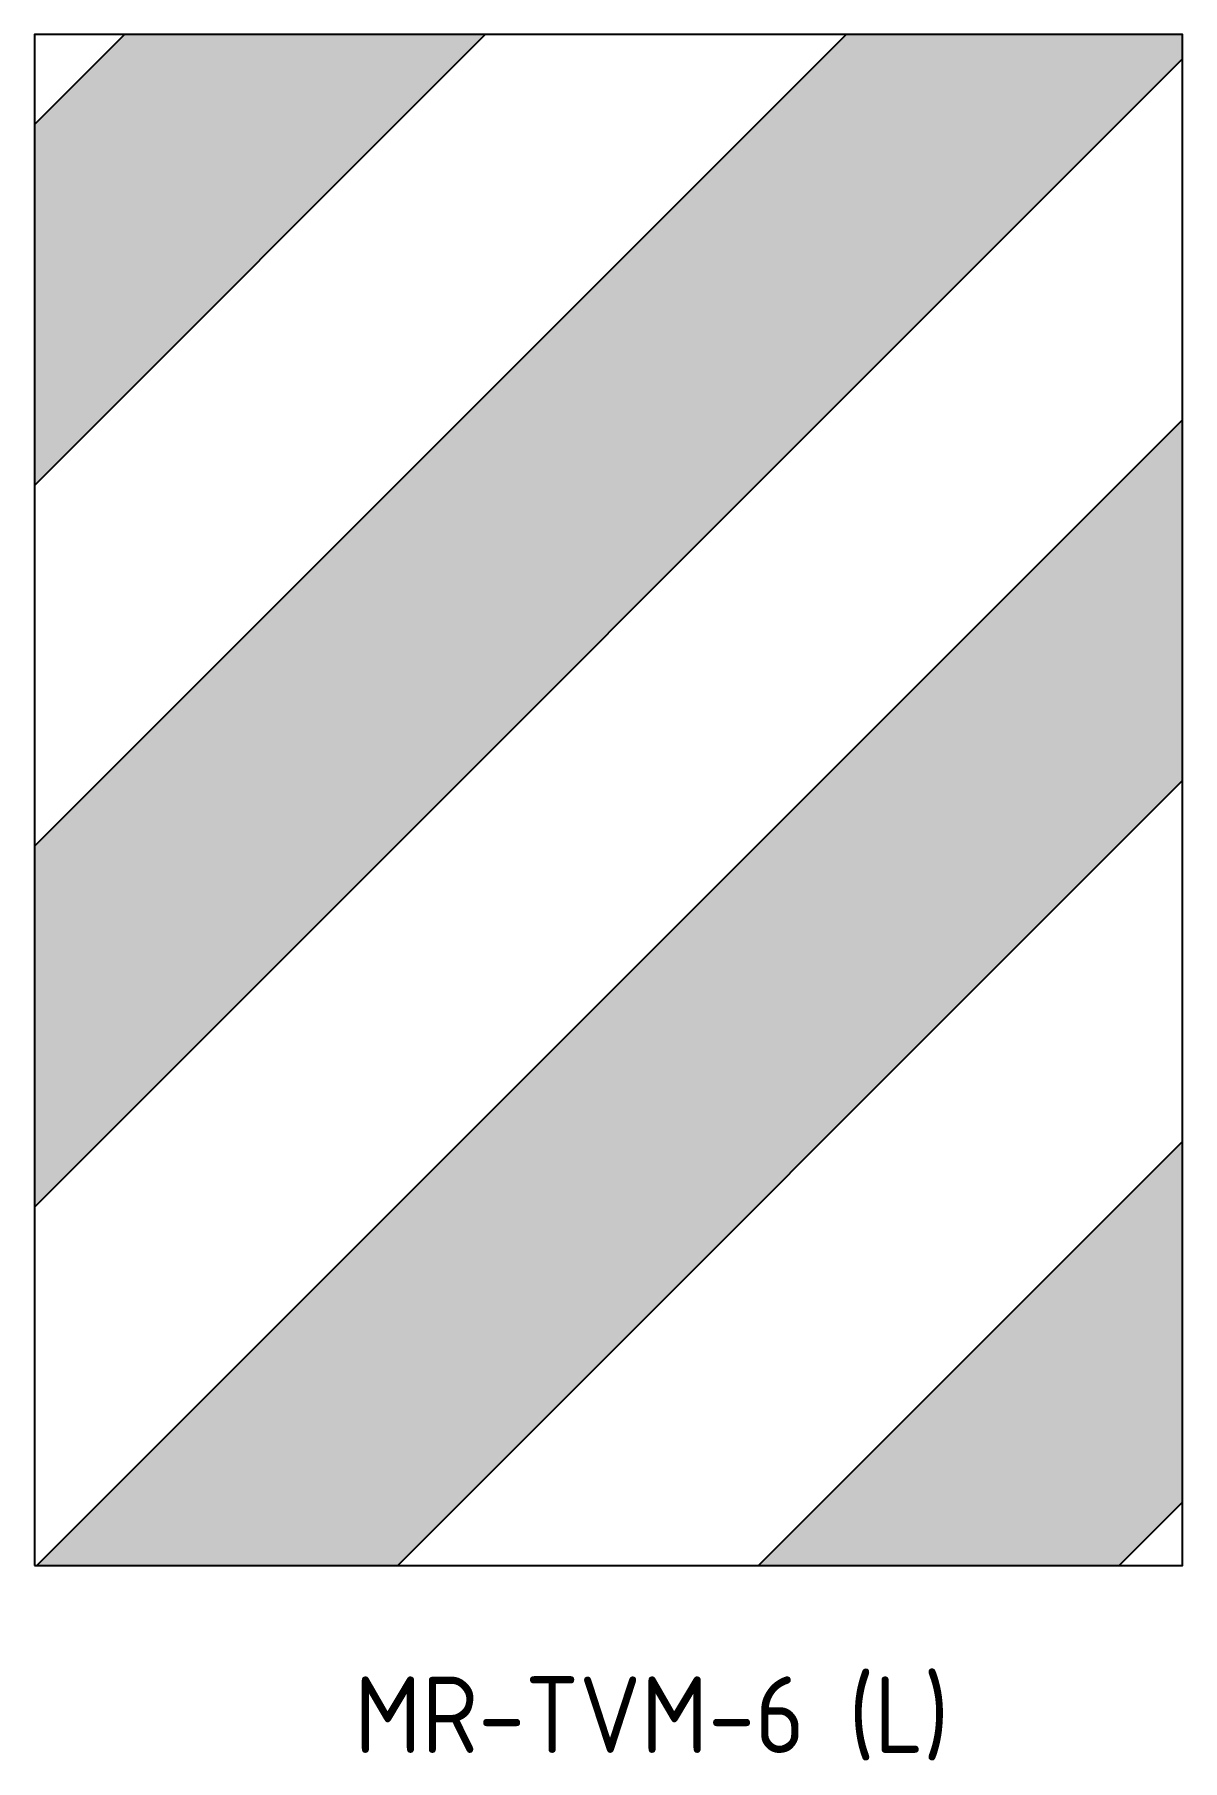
# Model space of a CAD drawing. Extents: x 161.1 to 206.1, y 51.4 to 119.
import ezdxf

# ---------------------------------------------------------------- set-up
doc = ezdxf.new("R2010")
doc.units = 0
doc.header["$LTSCALE"] = 12
doc.header["$MEASUREMENT"] = 0
doc.layers.add('L25', color=1, linetype='CONTINUOUS')
doc.layers.add('T25', color=1, linetype='CONTINUOUS')
doc.styles.add('ISO', font='iso')

msp = doc.modelspace()

# ---------------------------------------------------------------- hatches: boundary and pattern name
at = {"layer": 'L25'}
for points in [[(178.783, 118.995), (164.641, 118.995), (161.114, 115.469), (161.114, 101.327)], [(206.114, 118.043), (206.114, 118.995), (192.925, 118.995), (161.114, 87.185), (161.114, 73.043)], [(206.114, 89.758), (206.114, 103.901), (161.209, 58.995), (175.351, 58.995)], [(189.493, 58.995), (203.635, 58.995), (206.114, 61.474), (206.114, 75.616)]]:
    msp.add_hatch(color=256, dxfattribs=at).paths.add_polyline_path(points)

# ---------------------------------------------------------------- linework, layer by layer
for p, q in [((161.114, 115.469), (164.641, 118.995)), ((161.114, 101.327), (178.783, 118.995)), ((161.114, 87.185), (192.925, 118.995)), ((161.114, 73.043), (206.114, 118.043)), ((161.209, 58.995), (206.114, 103.901)), ((175.351, 58.995), (206.114, 89.758)), ((189.493, 58.995), (206.114, 75.616)), ((203.635, 58.995), (206.114, 61.474))]:
    msp.add_line(p, q, dxfattribs=at)
msp.add_lwpolyline([(161.114, 58.995), (206.114, 58.995), (206.114, 118.995), (161.114, 118.995)], close=True, dxfattribs=at)

# ---------------------------------------------------------------- texts
at = {"layer": 'T25', "color": 3, "style": 'ISO'}
msp.add_text('MR-TVM-6 (L)', height=3, dxfattribs=at).set_placement((173.654, 51.65))

doc.saveas('drawing.dxf')
